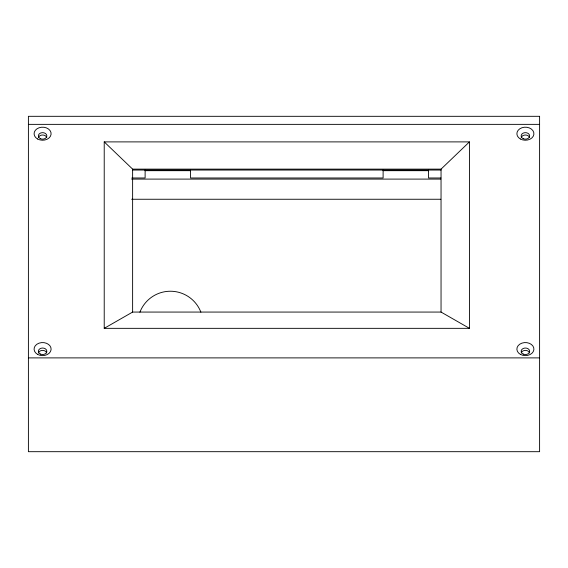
<?xml version="1.0" encoding="UTF-8"?>
<svg xmlns="http://www.w3.org/2000/svg" width="568" height="568" viewBox="0 0 568 568"><rect width="100%" height="100%" fill="white"/><g stroke="black" fill="none" stroke-linecap="round" stroke-linejoin="round"><path stroke-width="0.85" d="M104.221 141.893L132.621 169.129L441.045 169.129L469.445 141.893L469.445 328.339L104.221 328.339L104.221 141.893L469.445 141.893M104.221 328.339L132.621 312.066L441.045 312.066L469.445 328.339M28.4 124.364L539.6 124.364M132.621 170.045L441.045 170.045M145.117 170.677L190.557 170.677M383.109 170.677L428.549 170.677M131.861 177.983L145.117 177.983L145.117 170.095M440.917 177.983L428.549 177.983L428.549 170.095M131.641 179.097L440.789 179.097M131.641 199.254L440.789 199.254M28.4 357.89L539.6 357.89M441.045 169.129L441.045 312.095M383.109 170.095L383.109 177.983L190.557 177.983L190.557 170.095M132.621 169.129L132.621 312.095M139.913 312.18A32.66 32.66 0 0 1 200.887 312.18M38.432 137.598A4.26 3.266 0 0 1 42.6 135.014A4.26 3.266 0 0 1 46.768 137.598M38.432 352.976A4.26 3.266 0 0 1 42.6 350.392A4.26 3.266 0 0 1 46.768 352.976M521.232 137.598A4.26 3.266 0 0 1 525.4 135.014A4.26 3.266 0 0 1 529.568 137.598M521.232 352.976A4.26 3.266 0 0 1 525.4 350.392A4.26 3.266 0 0 1 529.568 352.976M539.6 116.312L28.4 116.312L28.4 451.688L539.6 451.688L539.6 116.312M40.47 354.112A4.26 3.266 0 0 0 46.86 351.287A4.26 3.266 0 0 0 40.47 348.454A4.26 3.266 0 0 0 40.47 354.112M37.595 354.375A8.52 6.525 0 0 0 51.07 349.774A8.52 6.525 0 0 0 39.135 343.129A8.52 6.525 0 0 0 37.595 354.375M40.47 138.727A4.26 3.266 0 0 0 46.86 135.901A4.26 3.266 0 0 0 40.47 133.075A4.26 3.266 0 0 0 40.47 138.727M37.595 138.99A8.52 6.525 0 0 0 51.07 134.396A8.52 6.525 0 0 0 39.135 127.75A8.52 6.525 0 0 0 37.595 138.99M523.27 354.112A4.26 3.266 0 0 0 529.66 351.287A4.26 3.266 0 0 0 523.27 348.454A4.26 3.266 0 0 0 523.27 354.112M520.394 354.375A8.52 6.525 0 0 0 533.87 349.774A8.52 6.525 0 0 0 521.935 343.129A8.52 6.525 0 0 0 520.394 354.375M523.27 138.727A4.26 3.266 0 0 0 529.66 135.901A4.26 3.266 0 0 0 523.27 133.075A4.26 3.266 0 0 0 523.27 138.727M520.394 138.99A8.52 6.525 0 0 0 533.87 134.396A8.52 6.525 0 0 0 521.935 127.75A8.52 6.525 0 0 0 520.394 138.99"/></g></svg>
